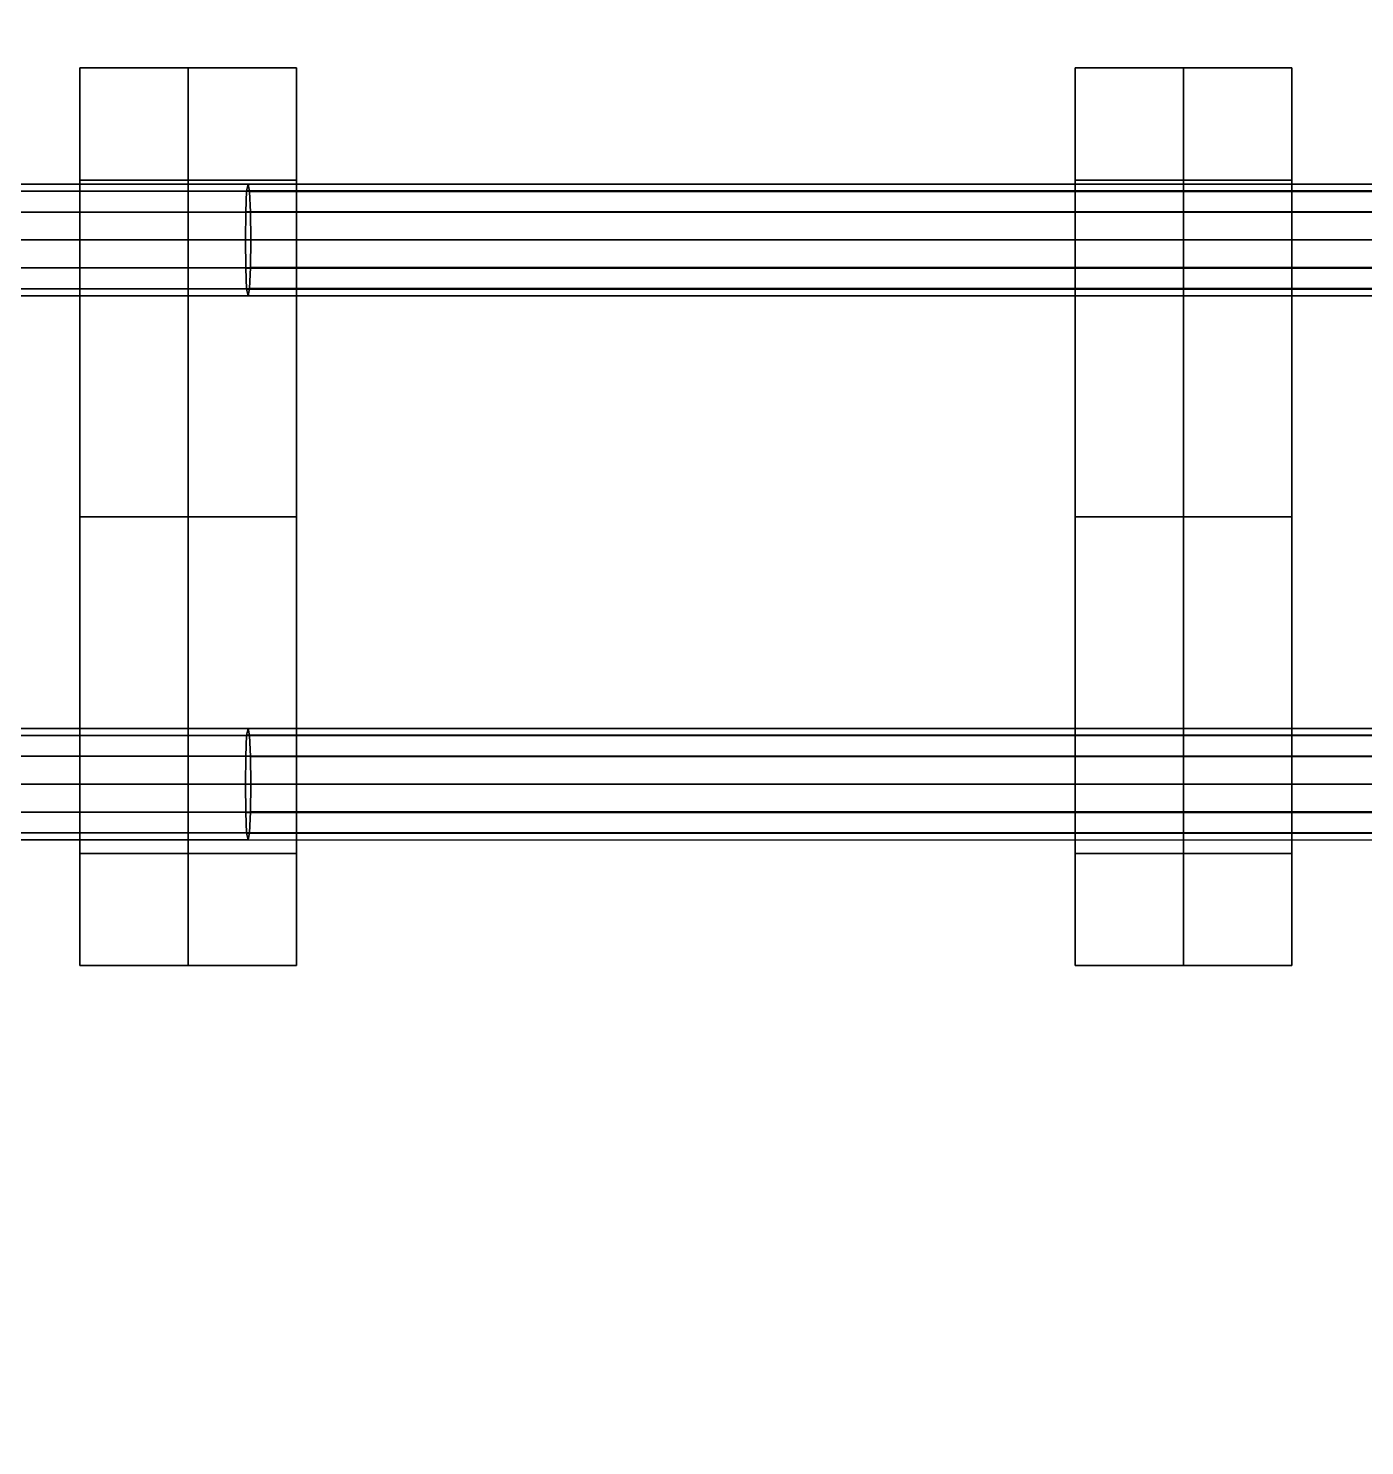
# Model space of a CAD drawing. Extents: x -9.3 to 15.5, y -7 to 5.4.
# Drawn here: x 12.361 to 13.558, y -0.292 to 0.977 of the extents above; entities that cross this region are included whole.
import ezdxf

# ---------------------------------------------------------------- set-up
doc = ezdxf.new("R2010")
doc.units = 0

msp = doc.modelspace()

# ---------------------------------------------------------------- linework, layer by layer
for points in [[(14.2088, -3.8, 4.7), (14.2088, 4.8, 4.7), (5.6088, 4.8, 4.7), (5.6088, -3.8, 4.7)], [(12.4075, 0.5395, 4.8093), (12.4075, 0.5395, 4.9295), (12.4075, 0.841, 4.8994), (12.4075, 0.9414, 4.8093)], [(12.4075, 0.5395, 4.8093), (12.4075, 0.9414, 4.8093), (12.4075, 0.9414, 4.6892), (12.4075, 0.5395, 4.6892)], [(12.5045, 0.9414, 4.8093), (12.4075, 0.9414, 4.8093), (12.4075, 0.841, 4.8994), (12.5045, 0.841, 4.8994)], [(12.5045, 0.9414, 4.8093), (12.5045, 0.9414, 4.6892), (12.4075, 0.9414, 4.6892), (12.4075, 0.9414, 4.8093)], [(12.5045, 0.9414, 4.8093), (12.5045, 0.841, 4.8994), (12.6016, 0.841, 4.8994), (12.6016, 0.9414, 4.8093)], [(12.5045, 0.9414, 4.8093), (12.6016, 0.9414, 4.8093), (12.6016, 0.9414, 4.6892), (12.5045, 0.9414, 4.6892)], [(12.6016, 0.5395, 4.8093), (12.6016, 0.9414, 4.8093), (12.6016, 0.841, 4.8994), (12.6016, 0.5395, 4.9295)], [(12.6016, 0.5395, 4.8093), (12.6016, 0.5395, 4.6892), (12.6016, 0.9414, 4.6892), (12.6016, 0.9414, 4.8093)], [(13.2984, 0.5395, 4.8093), (13.2984, 0.5395, 4.9295), (13.2984, 0.841, 4.8994), (13.2984, 0.9414, 4.8093)], [(13.2984, 0.5395, 4.8093), (13.2984, 0.9414, 4.8093), (13.2984, 0.9414, 4.6892), (13.2984, 0.5395, 4.6892)], [(13.3955, 0.9414, 4.8093), (13.2984, 0.9414, 4.8093), (13.2984, 0.841, 4.8994), (13.3955, 0.841, 4.8994)], [(13.3955, 0.9414, 4.8093), (13.3955, 0.9414, 4.6892), (13.2984, 0.9414, 4.6892), (13.2984, 0.9414, 4.8093)], [(13.3955, 0.9414, 4.8093), (13.3955, 0.841, 4.8994), (13.4926, 0.841, 4.8994), (13.4926, 0.9414, 4.8093)], [(13.3955, 0.9414, 4.8093), (13.4926, 0.9414, 4.8093), (13.4926, 0.9414, 4.6892), (13.3955, 0.9414, 4.6892)], [(13.4926, 0.5395, 4.8093), (13.4926, 0.9414, 4.8093), (13.4926, 0.841, 4.8994), (13.4926, 0.5395, 4.9295)], [(13.4926, 0.5395, 4.8093), (13.4926, 0.5395, 4.6892), (13.4926, 0.9414, 4.6892), (13.4926, 0.9414, 4.8093)], [(12.5045, 0.5395, 4.9295), (12.5045, 0.841, 4.8994), (12.4075, 0.841, 4.8994), (12.4075, 0.5395, 4.9295)], [(12.5045, 0.5395, 4.9295), (12.6016, 0.5395, 4.9295), (12.6016, 0.841, 4.8994), (12.5045, 0.841, 4.8994)], [(13.3955, 0.5395, 4.9295), (13.3955, 0.841, 4.8994), (13.2984, 0.841, 4.8994), (13.2984, 0.5395, 4.9295)], [(13.3955, 0.5395, 4.9295), (13.4926, 0.5395, 4.9295), (13.4926, 0.841, 4.8994), (13.3955, 0.841, 4.8994)], [(12.5581, 0.8373, 4.825), (12.5568, 0.8314, 4.7997), (11.2963, 0.8311, 4.7992), (11.2963, 0.8373, 4.8244)], [(12.5581, 0.8373, 4.825), (11.2963, 0.8373, 4.8244), (11.2963, 0.8311, 4.8496), (12.5594, 0.8309, 4.8502)], [(12.556, 0.8126, 4.7814), (11.2963, 0.8123, 4.7811), (11.2963, 0.8311, 4.7992), (12.5568, 0.8314, 4.7997)], [(12.5603, 0.8122, 4.868), (12.5594, 0.8309, 4.8502), (11.2963, 0.8311, 4.8496), (11.2963, 0.8123, 4.8676)], [(12.556, 0.8126, 4.7814), (12.5568, 0.8314, 4.7997), (13.8174, 0.8317, 4.8003), (13.8157, 0.8128, 4.7816)], [(12.5581, 0.8373, 4.825), (13.8199, 0.8374, 4.8257), (13.8174, 0.8317, 4.8003), (12.5568, 0.8314, 4.7997)], [(12.5581, 0.8373, 4.825), (12.5594, 0.8309, 4.8502), (13.8225, 0.8307, 4.8508), (13.8199, 0.8374, 4.8257)], [(12.5603, 0.8122, 4.868), (13.8243, 0.812, 4.8684), (13.8225, 0.8307, 4.8508), (12.5594, 0.8309, 4.8502)], [(12.556, 0.8126, 4.7814), (12.5557, 0.7874, 4.774), (11.2963, 0.7874, 4.7739), (11.2963, 0.8123, 4.7811)], [(12.5603, 0.8122, 4.868), (11.2963, 0.8123, 4.8676), (11.2963, 0.7874, 4.8748), (12.5607, 0.7874, 4.875)], [(12.556, 0.8126, 4.7814), (13.8157, 0.8128, 4.7816), (13.815, 0.7874, 4.774), (12.5557, 0.7874, 4.774)], [(12.5603, 0.8122, 4.868), (12.5607, 0.7874, 4.875), (13.825, 0.7874, 4.8753), (13.8243, 0.812, 4.8684)], [(12.556, 0.7622, 4.7814), (11.2963, 0.7624, 4.7811), (11.2963, 0.7874, 4.7739), (12.5557, 0.7874, 4.774)], [(12.5603, 0.7626, 4.868), (12.5607, 0.7874, 4.875), (11.2963, 0.7874, 4.8748), (11.2963, 0.7624, 4.8676)], [(12.556, 0.7622, 4.7814), (12.5557, 0.7874, 4.774), (13.815, 0.7874, 4.774), (13.8157, 0.762, 4.7816)], [(12.5603, 0.7626, 4.868), (13.8243, 0.7628, 4.8684), (13.825, 0.7874, 4.8753), (12.5607, 0.7874, 4.875)], [(12.5603, 0.7626, 4.868), (11.2963, 0.7624, 4.8676), (11.2963, 0.7437, 4.8496), (12.5594, 0.7439, 4.8502)], [(12.556, 0.7622, 4.7814), (12.5568, 0.7434, 4.7997), (11.2963, 0.7437, 4.7992), (11.2963, 0.7624, 4.7811)], [(12.556, 0.7622, 4.7814), (13.8157, 0.762, 4.7816), (13.8174, 0.7431, 4.8003), (12.5568, 0.7434, 4.7997)], [(12.5603, 0.7626, 4.868), (12.5594, 0.7439, 4.8502), (13.8225, 0.7441, 4.8508), (13.8243, 0.7628, 4.8684)], [(12.5581, 0.7374, 4.825), (12.5594, 0.7439, 4.8502), (11.2963, 0.7437, 4.8496), (11.2963, 0.7375, 4.8244)], [(12.5581, 0.7374, 4.825), (11.2963, 0.7375, 4.8244), (11.2963, 0.7437, 4.7992), (12.5568, 0.7434, 4.7997)], [(12.5581, 0.7374, 4.825), (12.5568, 0.7434, 4.7997), (13.8174, 0.7431, 4.8003), (13.8199, 0.7374, 4.8257)], [(12.5581, 0.7374, 4.825), (13.8199, 0.7374, 4.8257), (13.8225, 0.7441, 4.8508), (12.5594, 0.7439, 4.8502)], [(12.4075, 0.5395, 4.8093), (12.4075, 0.1376, 4.8093), (12.4075, 0.2381, 4.8994), (12.4075, 0.5395, 4.9295)], [(12.4075, 0.5395, 4.8093), (12.4075, 0.5395, 4.6892), (12.4075, 0.1376, 4.6892), (12.4075, 0.1376, 4.8093)], [(12.5045, 0.5395, 4.9295), (12.4075, 0.5395, 4.9295), (12.4075, 0.2381, 4.8994), (12.5045, 0.2381, 4.8994)], [(12.5045, 0.5395, 4.9295), (12.5045, 0.2381, 4.8994), (12.6016, 0.2381, 4.8994), (12.6016, 0.5395, 4.9295)], [(12.6016, 0.5395, 4.8093), (12.6016, 0.5395, 4.9295), (12.6016, 0.2381, 4.8994), (12.6016, 0.1376, 4.8093)], [(12.6016, 0.5395, 4.8093), (12.6016, 0.1376, 4.8093), (12.6016, 0.1376, 4.6892), (12.6016, 0.5395, 4.6892)], [(13.2984, 0.5395, 4.8093), (13.2984, 0.1376, 4.8093), (13.2984, 0.2381, 4.8994), (13.2984, 0.5395, 4.9295)], [(13.2984, 0.5395, 4.8093), (13.2984, 0.5395, 4.6892), (13.2984, 0.1376, 4.6892), (13.2984, 0.1376, 4.8093)], [(13.3955, 0.5395, 4.9295), (13.2984, 0.5395, 4.9295), (13.2984, 0.2381, 4.8994), (13.3955, 0.2381, 4.8994)], [(13.3955, 0.5395, 4.9295), (13.3955, 0.2381, 4.8994), (13.4926, 0.2381, 4.8994), (13.4926, 0.5395, 4.9295)], [(13.4926, 0.5395, 4.8093), (13.4926, 0.5395, 4.9295), (13.4926, 0.2381, 4.8994), (13.4926, 0.1376, 4.8093)], [(13.4926, 0.5395, 4.8093), (13.4926, 0.1376, 4.8093), (13.4926, 0.1376, 4.6892), (13.4926, 0.5395, 4.6892)], [(12.5581, 0.35, 4.825), (12.5568, 0.344, 4.7997), (11.2963, 0.3437, 4.7992), (11.2963, 0.3499, 4.8244)], [(12.5581, 0.35, 4.825), (11.2963, 0.3499, 4.8244), (11.2963, 0.3437, 4.8496), (12.5594, 0.3435, 4.8502)], [(12.556, 0.3252, 4.7814), (11.2963, 0.325, 4.7811), (11.2963, 0.3437, 4.7992), (12.5568, 0.344, 4.7997)], [(12.5603, 0.3248, 4.868), (12.5594, 0.3435, 4.8502), (11.2963, 0.3437, 4.8496), (11.2963, 0.325, 4.8676)], [(12.556, 0.3252, 4.7814), (12.5568, 0.344, 4.7997), (13.8174, 0.3443, 4.8003), (13.8157, 0.3254, 4.7816)], [(12.5581, 0.35, 4.825), (13.8199, 0.35, 4.8257), (13.8174, 0.3443, 4.8003), (12.5568, 0.344, 4.7997)], [(12.5581, 0.35, 4.825), (12.5594, 0.3435, 4.8502), (13.8225, 0.3433, 4.8508), (13.8199, 0.35, 4.8257)], [(12.5603, 0.3248, 4.868), (13.8243, 0.3246, 4.8684), (13.8225, 0.3433, 4.8508), (12.5594, 0.3435, 4.8502)], [(12.556, 0.3252, 4.7814), (12.5557, 0.3, 4.774), (11.2963, 0.3, 4.7739), (11.2963, 0.325, 4.7811)], [(12.5603, 0.3248, 4.868), (11.2963, 0.325, 4.8676), (11.2963, 0.3, 4.8748), (12.5607, 0.3, 4.875)], [(12.556, 0.3252, 4.7814), (13.8157, 0.3254, 4.7816), (13.815, 0.3, 4.774), (12.5557, 0.3, 4.774)], [(12.5603, 0.3248, 4.868), (12.5607, 0.3, 4.875), (13.825, 0.3, 4.8753), (13.8243, 0.3246, 4.8684)], [(12.556, 0.2748, 4.7814), (11.2963, 0.2751, 4.7811), (11.2963, 0.3, 4.7739), (12.5557, 0.3, 4.774)], [(12.5603, 0.2753, 4.868), (12.5607, 0.3, 4.875), (11.2963, 0.3, 4.8748), (11.2963, 0.2751, 4.8676)], [(12.556, 0.2748, 4.7814), (12.5557, 0.3, 4.774), (13.815, 0.3, 4.774), (13.8157, 0.2746, 4.7816)], [(12.5603, 0.2753, 4.868), (13.8243, 0.2754, 4.8684), (13.825, 0.3, 4.8753), (12.5607, 0.3, 4.875)], [(12.5603, 0.2753, 4.868), (11.2963, 0.2751, 4.8676), (11.2963, 0.2564, 4.8496), (12.5594, 0.2566, 4.8502)], [(12.556, 0.2748, 4.7814), (12.5568, 0.2561, 4.7997), (11.2963, 0.2564, 4.7992), (11.2963, 0.2751, 4.7811)], [(12.556, 0.2748, 4.7814), (13.8157, 0.2746, 4.7816), (13.8174, 0.2558, 4.8003), (12.5568, 0.2561, 4.7997)], [(12.5603, 0.2753, 4.868), (12.5594, 0.2566, 4.8502), (13.8225, 0.2568, 4.8508), (13.8243, 0.2754, 4.8684)], [(12.5581, 0.2501, 4.825), (12.5594, 0.2566, 4.8502), (11.2963, 0.2564, 4.8496), (11.2963, 0.2501, 4.8244)], [(12.5581, 0.2501, 4.825), (11.2963, 0.2501, 4.8244), (11.2963, 0.2564, 4.7992), (12.5568, 0.2561, 4.7997)], [(12.5581, 0.2501, 4.825), (12.5568, 0.2561, 4.7997), (13.8174, 0.2558, 4.8003), (13.8199, 0.25, 4.8257)], [(12.5581, 0.2501, 4.825), (13.8199, 0.25, 4.8257), (13.8225, 0.2568, 4.8508), (12.5594, 0.2566, 4.8502)], [(12.5045, 0.1376, 4.8093), (12.5045, 0.2381, 4.8994), (12.4075, 0.2381, 4.8994), (12.4075, 0.1376, 4.8093)], [(12.5045, 0.1376, 4.8093), (12.6016, 0.1376, 4.8093), (12.6016, 0.2381, 4.8994), (12.5045, 0.2381, 4.8994)], [(13.3955, 0.1376, 4.8093), (13.3955, 0.2381, 4.8994), (13.2984, 0.2381, 4.8994), (13.2984, 0.1376, 4.8093)], [(13.3955, 0.1376, 4.8093), (13.4926, 0.1376, 4.8093), (13.4926, 0.2381, 4.8994), (13.3955, 0.2381, 4.8994)], [(12.5045, 0.1376, 4.8093), (12.4075, 0.1376, 4.8093), (12.4075, 0.1376, 4.6892), (12.5045, 0.1376, 4.6892)], [(12.5045, 0.1376, 4.8093), (12.5045, 0.1376, 4.6892), (12.6016, 0.1376, 4.6892), (12.6016, 0.1376, 4.8093)], [(13.3955, 0.1376, 4.8093), (13.2984, 0.1376, 4.8093), (13.2984, 0.1376, 4.6892), (13.3955, 0.1376, 4.6892)], [(13.3955, 0.1376, 4.8093), (13.3955, 0.1376, 4.6892), (13.4926, 0.1376, 4.6892), (13.4926, 0.1376, 4.8093)]]:
    msp.add_3dface(points)

doc.saveas('drawing.dxf')
